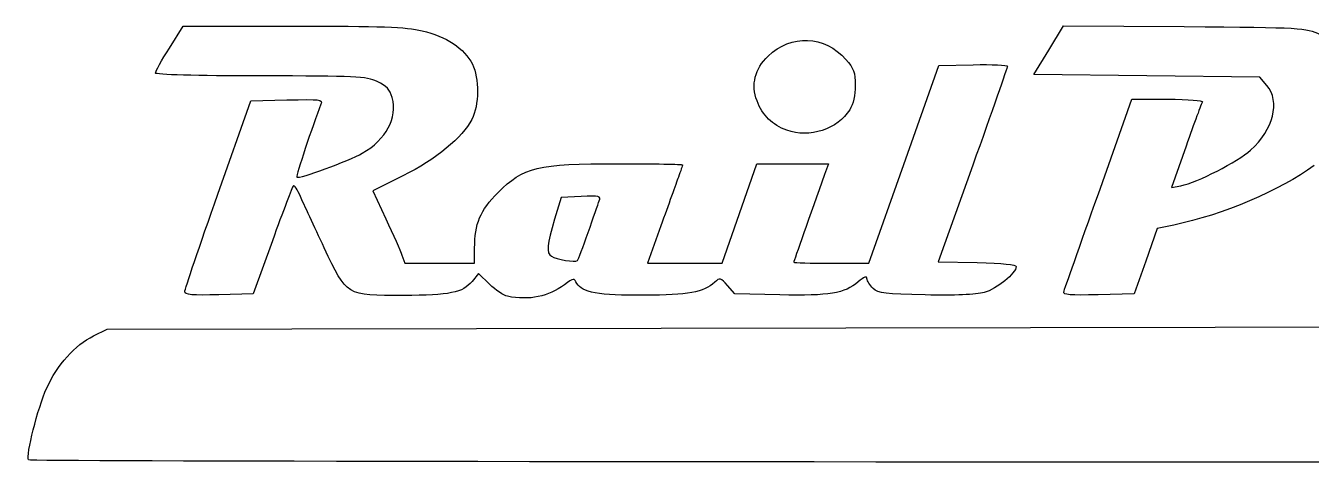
# Model space of a CAD drawing. Extents: x 15 to 1686, y 39 to 1121.
# Drawn here: x 45.5 to 374.8, y 630.5 to 742.6 of the extents above; entities that cross this region are included whole.
import ezdxf

# ---------------------------------------------------------------- set-up
doc = ezdxf.new("R2010")
doc.units = 0
doc.layers.get('0').update_dxf_attribs({"linetype": 'CONTINUOUS'})

msp = doc.modelspace()

# ---------------------------------------------------------------- linework, layer by layer
at = {"color": 7}
for points in [[(82.3125, 736.836502), (85.875, 742.492387), (113.851943, 742.496137)], [(363.440775, 727.27068), (361.631557, 729.375), (332.670645, 729.75), (303.709732, 730.125), (307.546087, 736.3575), (311.382435, 742.590007), (342.253717, 742.3575)], [(251.8458, 681.75), (261.4416, 681.75), (270.4083, 707.0625), (279.375, 732.375), (288.1875, 732.586305)], [(94.726567, 699.40425), (103.203135, 723.375), (112.440945, 723.586305)], [(320.270235, 699.5625), (328.813058, 723.75), (338.07579, 723.75)], [(342.755805, 711.766455), (339.007088, 701.132377), (341.441047, 701.61897)], [(208.20942, 691.3125), (204.784762, 681.75), (214.329885, 681.75675), (223.875, 681.7635), (228.35367, 694.507065), (232.832332, 707.250622), (242.0079, 707.250622), (251.18346, 707.250622), (250.166025, 704.438122)], [(288.112523, 706.875), (279.266115, 682.125), (289.258058, 681.916335)], [(142.13442, 704.149357), (134.391668, 700.30056), (137.77101, 693.08775)], [(187.810972, 698.848912), (182.683515, 698.625), (180.970995, 693)], [(339.625163, 691.54389), (335.375333, 690.669675), (332.399933, 682.272337), (329.424525, 673.875), (320.247893, 673.663695)], [(108.701047, 687.52038), (103.777095, 673.875), (95.013548, 673.663695)], [(141.898545, 683.81244), (142.646738, 681.74994), (151.573373, 681.74994), (160.5, 681.74994), (160.5, 685.600425)], [(164.340278, 676.368195), (161.484495, 679.125), (159.831142, 677.087783)], [(238.72413, 673.63593), (227.116575, 673.875), (225.272295, 676.02117)], [(62.873624, 663.150188), (66.375, 664.875), (397.5, 665.480918)]]:
    msp.add_lwpolyline(points, dxfattribs=at)
for points in [[(240.491392, 715.804417)], [(189.583912, 689.625)], [(168.91053, 673.282838)], [(311.399333, 674.413695)], [(46.212527, 631.358377)]]:
    msp.add_lwpolyline(points, close=True, dxfattribs=at)
for points in [[(113.851943, 742.496137), (136.728803, 742.499137), (142.784085, 742.282687), (147.06867, 741.308175)], [(147.06867, 741.308175), (153.109935, 739.934122), (157.925572, 736.723673), (159.936338, 732.72966)], [(342.253717, 742.3575), (372.907942, 742.126635), (373.15272, 742.112467), (377.06796, 740.34279)], [(235.67301, 734.792827), (241.588455, 740.49882), (250.147867, 740.14089), (255.574215, 733.96062)], [(78.75, 730.465305), (78.75, 730.858725), (80.353125, 733.725765), (82.3125, 736.836502)], [(232.834785, 723.375923), (231.271357, 727.469692), (232.277692, 731.517742), (235.67301, 734.792827)], [(159.936338, 732.72966), (161.739165, 729.148672), (161.669573, 722.262607), (159.793373, 718.58496)], [(255.574215, 733.96062), (257.646637, 731.600265), (257.999595, 730.628033), (257.997195, 727.2864)], [(296.979465, 732.211305), (296.96814, 731.888835), (292.978043, 720.4875), (288.112523, 706.875)], [(288.1875, 732.586305), (293.034375, 732.702517), (296.99076, 732.53373), (296.979465, 732.211305)], [(105.5625, 729.73353), (89.065943, 729.743655), (78.75, 730.025212), (78.75, 730.465305)], [(135.51072, 728.29338), (132.62073, 729.60549), (130.273867, 729.71835), (105.5625, 729.73353)], [(139.387763, 724.18485), (138.801308, 726.308828), (137.991375, 727.167113), (135.51072, 728.29338)], [(257.997195, 727.2864), (257.995695, 724.77264), (257.487015, 722.542942), (256.57446, 721.046422)], [(359.281027, 710.736577), (365.11551, 715.99734), (366.93054, 723.211703), (363.440775, 727.27068)], [(112.440945, 723.586305), (121.045327, 723.783113), (121.642387, 723.705975), (121.148422, 722.461305)], [(121.148422, 722.461305), (118.945845, 716.911327), (114.680722, 704.06928), (114.950452, 703.79955)], [(131.73345, 709.925445), (137.842882, 713.453655), (140.819625, 718.999088), (139.387763, 724.18485)], [(240.491393, 715.804417), (236.650432, 717.226612), (234.292875, 719.557973), (232.834785, 723.375923)], [(338.07579, 723.75), (343.371075, 723.75), (347.15991, 723.460995), (346.921522, 723.07527)], [(346.921522, 723.07527), (346.692165, 722.70417), (344.817592, 717.615203), (342.755805, 711.766455)], [(159.793373, 718.58496), (157.4133, 713.91963), (150.623348, 708.369075), (142.13442, 704.149357)], [(256.57446, 721.046422), (253.568602, 716.117062), (246.164512, 713.703818), (240.491392, 715.804417)], [(114.950452, 703.79955), (115.48239, 703.267605), (128.316435, 707.952112), (131.73345, 709.925445)], [(341.441047, 701.61897), (345.637605, 702.457958), (355.937925, 707.722215), (359.281027, 710.736577)], [(166.527758, 699.867022), (173.027948, 706.41462), (176.513115, 707.25), (197.329005, 707.25)], [(197.329005, 707.25), (206.36055, 707.25), (213.75, 707.123685), (213.75, 706.969298)], [(213.75, 706.969298), (213.75, 706.81491), (213.273915, 705.380535), (212.692042, 703.781798)], [(375.545498, 706.778895), (366.937515, 700.433295), (351.961808, 694.081605), (339.625163, 691.54389)], [(114.070147, 701.590523), (113.825317, 701.356898), (111.409222, 695.025337), (108.701047, 687.52038)], [(115.907737, 698.82015), (115.14189, 700.577475), (114.314977, 701.824147), (114.070147, 701.590523)], [(212.692042, 703.781798), (212.110162, 702.18306), (210.092985, 696.571875), (208.20942, 691.3125)], [(250.166025, 704.438122), (246.505508, 694.318747), (242.25, 682.27563), (242.25, 682.035082)], [(86.25, 674.442952), (86.25, 674.987752), (90.064455, 686.220345), (94.726567, 699.40425)], [(121.982647, 685.666965), (119.40729, 691.143885), (116.673578, 697.062818), (115.907737, 698.82015)], [(160.5, 685.600425), (160.5, 691.908885), (161.88759, 695.193052), (166.527758, 699.867022)], [(192.418785, 697.723912), (192.892605, 698.953875), (192.486285, 699.053085), (187.810972, 698.848912)], [(311.399333, 674.413695), (311.579775, 674.942415), (315.57168, 686.259375), (320.270235, 699.5625)], [(189.583912, 689.625), (190.857285, 693.3375), (192.132975, 696.982012), (192.418785, 697.723912)], [(137.77101, 693.08775), (139.629645, 689.120707), (141.487035, 684.946815), (141.898545, 683.81244)], [(180.970995, 693), (179.037075, 686.647777), (178.840193, 684.341797), (180.162022, 683.52486)], [(186.82185, 682.44072), (187.06761, 682.679573), (188.310547, 685.9125), (189.583912, 689.625)], [(142.28841, 673.504185), (127.492575, 673.498185), (127.787798, 673.321365), (121.982647, 685.666965)], [(180.162022, 683.52486), (181.476015, 682.712775), (186.294652, 681.92835), (186.82185, 682.44072)], [(242.25, 682.035082), (242.25, 681.878288), (246.56811, 681.75), (251.8458, 681.75)], [(289.258058, 681.916335), (295.735688, 681.781057), (299.25, 681.42495), (299.25, 680.903835)], [(261, 677.80791), (261, 678.556507), (260.305845, 678.29925), (258.715897, 676.961392)], [(299.25, 680.903835), (299.25, 679.208835), (294.163222, 675.101767), (291.01341, 674.253607)], [(159.831142, 677.087783), (157.49244, 674.206095), (154.079745, 673.508955), (142.28841, 673.504185)], [(168.91053, 673.282838), (167.96757, 673.463543), (165.910958, 674.851958), (164.340278, 676.368195)], [(183.529252, 676.241393), (179.365417, 673.15134), (174.61419, 672.189787), (168.91053, 673.282838)], [(186.72558, 676.54563), (185.948347, 677.997908), (185.888482, 677.992208), (183.529252, 676.241393)], [(204, 673.537103), (192.206715, 673.505903), (187.956187, 674.246212), (186.72558, 676.54563)], [(222.013657, 676.88736), (219.161947, 674.306603), (215.183415, 673.566653), (204, 673.537103)], [(225.272295, 676.02117), (223.51815, 678.062445), (223.358887, 678.104783), (222.013657, 676.88736)], [(258.715897, 676.961392), (255.181665, 673.987537), (251.487585, 673.373055), (238.72413, 673.63593)], [(262.577153, 675.303742), (261.709718, 676.089547), (261, 677.216423), (261, 677.80791)], [(275.94837, 673.623915), (265.616962, 673.84386), (263.95872, 674.052187), (262.577153, 675.303742)], [(95.013548, 673.663695), (88.145715, 673.498102), (86.25, 673.666673), (86.25, 674.442952)], [(291.01341, 674.253607), (288.94203, 673.695847), (283.417057, 673.464907), (275.94837, 673.623915)], [(320.247893, 673.663695), (313.044398, 673.497832), (311.14179, 673.659195), (311.399333, 674.413695)], [(50.86626, 649.70025), (53.578719, 655.682445), (58.182431, 660.83925), (62.873624, 663.150188)], [(46.212526, 631.358377), (45.512456, 632.491117), (48.62419, 644.75547), (50.86626, 649.70025)], [(785.123025, 631.212105), (781.625925, 630.512685), (46.645269, 630.658185), (46.212527, 631.358377)]]:
    msp.add_open_spline(points, degree=3, dxfattribs=at)

doc.saveas('drawing.dxf')
